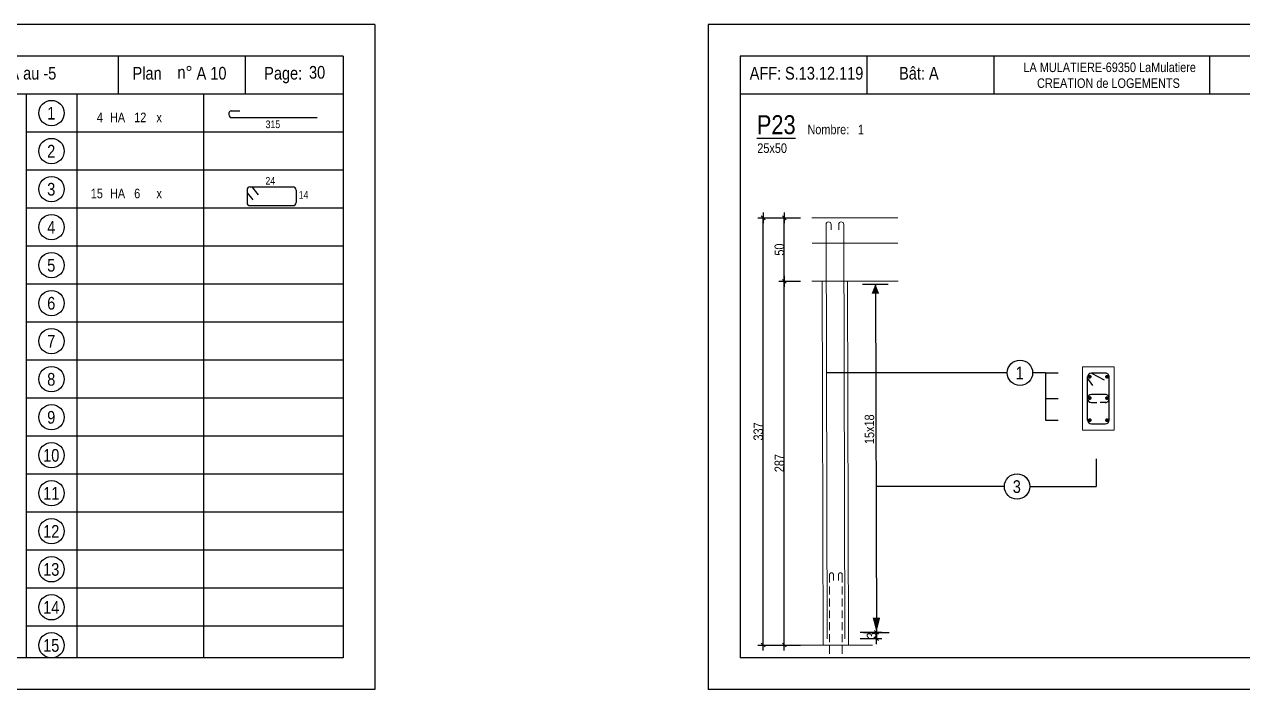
# Model space of a CAD drawing. Header units: metres. Extents: x -9927 to 45032, y -190416 to 12166.
# Drawn here: x 11392 to 13313, y -134272 to -133222 of the extents above; entities that cross this region are included whole.
import ezdxf
from ezdxf.enums import TextEntityAlignment as Align

# ---------------------------------------------------------------- set-up
doc = ezdxf.new("R2010")
doc.units = ezdxf.units.M
doc.header["$PDMODE"] = 65
doc.linetypes.add('CACHE2', pattern=[0.1875, 0.125, -0.0625])
for name, color, linetype in [('01_cote_gen', 4, 'Continuous'), ('01_fenetres', 171, 'Continuous'), ('01_linteaux', 3, 'Continuous'), ('01_sem', 42, 'Continuous'), ('01_texte', 230, 'Continuous'), ('AA_COTES', 2, 'Continuous')]:
    doc.layers.add(name, color=color, linetype=linetype)
doc.styles.add('STYLE2', font='ARIALN.TTF')
doc.dimstyles.new('JB25', dxfattribs={"dimscale": 0.1, "dimtxt": 150, "dimasz": 17, "dimexe": 0.1, "dimexo": 0.1, "dimgap": 0.09, "dimtad": 1, "dimdec": 1, "dimlfac": 0.5, "dimdsep": 46, "dimtxsty": 'STYLE2', "dimblk1": 'BOND_G', "dimblk2": 'BOND_D', "dimsah": 1, "dimcen": 1.5, "dimdle": 0.01, "dimse1": 1, "dimse2": 1, "dimclrd": 4, "dimclre": 2, "dimclrt": 5, "dimadec": 0, "dimazin": 0, "dimtfac": 2.333333, "dimtdec": 1, "dimtix": 1, "dimtmove": 2, "dimatfit": 3, "dimldrblk": 'BOND_G', "dimfxl": 1, "dimtolj": 1, "dimtzin": 0, "dimarcsym": 0})

# ---------------------------------------------------------------- blocks, each defined once
blk = doc.blocks.new('BOND_G')
at = {"layer": 'AA_COTES', "color": 0}
for p, q in [((0, -5), (0, 15)), ((5, 0), (-5, 0)), ((1.8, 1.8), (-1.8, -1.8))]:
    blk.add_line(p, q, dxfattribs=at)
blk = doc.blocks.new('BOND_D')
at = {"layer": 'AA_COTES', "color": 0}
for p, q in [((5, 0), (-5, 0)), ((-1.8, -1.8), (1.8, 1.8)), ((0, 5), (0, -15))]:
    blk.add_line(p, q, dxfattribs=at)
blk = doc.blocks.new('*D1159')
at = {"layer": '01_cote_gen', "color": 4, "linetype": 'Continuous', "lineweight": -2, "transparency": 16777216}
blk.add_line((12557.2, -134199.8), (12557.2, -133529.1), dxfattribs=at)
at = {"layer": 'DEFPOINTS', "color": 0, "linetype": 'Continuous', "lineweight": 0, "transparency": 16777216}
for p in [(12557.2, -133527.4), (12690.2, -133527.4), (12651.9, -134201.5)]:
    blk.add_point(p, dxfattribs=at)
at = {"layer": '01_cote_gen', "color": 4, "linetype": 'Continuous', "lineweight": -2, "transparency": 16777216, "xscale": 1.7, "yscale": 1.7, "zscale": 1.7}
for name, p, rotation in [('BOND_D', (12557.2, -133527.4), 90), ('BOND_G', (12557.2, -134201.5), 270)]:
    blk.add_blockref(name, p, dxfattribs=dict(at, rotation=rotation))
at = {"layer": '01_cote_gen', "color": 5, "linetype": 'Continuous', "lineweight": 0, "transparency": 16777216, "insert": (12549.5, -133864.4), "char_height": 15, "attachment_point": 5, "rotation": 90, "style": 'STYLE2'}
blk.add_mtext('\\A1;337', dxfattribs=at)
blk = doc.blocks.new('*D1160')
at = {"layer": '01_cote_gen', "color": 4, "linetype": 'Continuous', "lineweight": -2, "transparency": 16777216}
blk.add_line((12590.4, -133625.7), (12590.4, -133529.1), dxfattribs=at)
at = {"layer": 'DEFPOINTS', "color": 0, "linetype": 'Continuous', "lineweight": 0, "transparency": 16777216}
for p in [(12590.4, -133527.4), (12738.6, -133527.4), (12747.7, -133627.4)]:
    blk.add_point(p, dxfattribs=at)
at = {"layer": '01_cote_gen', "color": 4, "linetype": 'Continuous', "lineweight": -2, "transparency": 16777216, "xscale": 1.7, "yscale": 1.7, "zscale": 1.7}
for name, p, rotation in [('BOND_D', (12590.4, -133527.4), 90), ('BOND_G', (12590.4, -133627.4), 270)]:
    blk.add_blockref(name, p, dxfattribs=dict(at, rotation=rotation))
at = {"layer": '01_cote_gen', "color": 5, "linetype": 'Continuous', "lineweight": 0, "transparency": 16777216, "insert": (12582.7, -133577.4), "char_height": 15, "attachment_point": 5, "rotation": 90, "style": 'STYLE2'}
blk.add_mtext('\\A1;50', dxfattribs=at)
blk = doc.blocks.new('*D1161')
at = {"layer": '01_cote_gen', "color": 4, "linetype": 'Continuous', "lineweight": -2, "transparency": 16777216}
blk.add_line((12590.4, -134199.8), (12590.4, -133629.1), dxfattribs=at)
at = {"layer": 'DEFPOINTS', "color": 0, "linetype": 'Continuous', "lineweight": 0, "transparency": 16777216}
for p in [(12590.4, -133627.4), (12597.2, -133627.4), (12608.5, -134201.5)]:
    blk.add_point(p, dxfattribs=at)
at = {"layer": '01_cote_gen', "color": 4, "linetype": 'Continuous', "lineweight": -2, "transparency": 16777216, "xscale": 1.7, "yscale": 1.7, "zscale": 1.7}
for name, p, rotation in [('BOND_D', (12590.4, -133627.4), 90), ('BOND_G', (12590.4, -134201.5), 270)]:
    blk.add_blockref(name, p, dxfattribs=dict(at, rotation=rotation))
at = {"layer": '01_cote_gen', "color": 5, "linetype": 'Continuous', "lineweight": 0, "transparency": 16777216, "insert": (12582.7, -133914.4), "char_height": 15, "attachment_point": 5, "rotation": 90, "style": 'STYLE2'}
blk.add_mtext('\\A1;287', dxfattribs=at)
blk = doc.blocks.new('*D1162')
at = {"layer": '01_cote_gen', "color": 4, "linetype": 'Continuous', "lineweight": -2, "transparency": 16777216}
blk.add_line((12735.8, -134183.2), (12735.8, -134189.8), dxfattribs=at)
at = {"layer": 'DEFPOINTS', "color": 0, "linetype": 'Continuous', "lineweight": 0, "transparency": 16777216}
for p in [(12728.9, -134181.5), (12685.9, -134191.5), (12735.8, -134191.5)]:
    blk.add_point(p, dxfattribs=at)
at = {"layer": '01_cote_gen', "color": 4, "linetype": 'Continuous', "lineweight": -2, "transparency": 16777216, "xscale": 1.7, "yscale": 1.7, "zscale": 1.7}
for name, p, rotation in [('BOND_G', (12735.8, -134181.5), 90), ('BOND_D', (12735.8, -134191.5), 270)]:
    blk.add_blockref(name, p, dxfattribs=dict(at, rotation=rotation))
at = {"layer": '01_cote_gen', "color": 5, "linetype": 'Continuous', "lineweight": 0, "transparency": 16777216, "insert": (12728.1, -134186.5), "char_height": 15, "attachment_point": 5, "rotation": 90, "style": 'STYLE2'}
blk.add_mtext('\\A1;3', dxfattribs=at)

msp = doc.modelspace()

# ---------------------------------------------------------------- linework, layer by layer
at = {"layer": '01_cote_gen', "color": 2, "linetype": 'CACHE2', "lineweight": 0, "ltscale": 100}
for p, q in [((12661.88, -134090.48), (12661.88, -134220.05)), ((12667.88, -134090.48), (12667.88, -134099.46)), ((12675.88, -134090.48), (12675.88, -134099.46)), ((12681.88, -134090.48), (12681.88, -134219.2))]:
    msp.add_line(p, q, dxfattribs=at)
for centre in [(12664.88, -134090.48), (12678.88, -134090.48)]:
    msp.add_arc(centre, 3, 0, 180, dxfattribs=at)
at = {"layer": '01_fenetres', "ltscale": 30}
for p, q in [((11894.34, -133271.9), (10509.34, -133271.9)), ((11540.21, -133331.9), (11540.21, -133271.9)), ((11740.21, -133331.9), (11740.21, -133271.9)), ((11894.34, -133271.9), (11894.34, -134221.9)), ((12520.55, -133271.9), (12520.55, -134221.9)), ((12520.55, -133271.9), (12520.55, -134221.9)), ((12520.55, -133271.9), (12520.55, -134221.9)), ((13905.55, -133271.9), (12520.55, -133271.9)), ((12720.55, -133271.9), (12720.55, -133331.9)), ((12920.94, -133271.9), (12920.94, -133331.9)), ((13261.11, -133271.9), (13261.11, -133331.9)), ((11894.34, -133331.9), (10509.34, -133331.9)), ((13905.55, -133331.9), (12520.55, -133331.9)), ((11894.34, -134221.9), (10509.34, -134221.9)), ((13905.55, -134221.9), (12520.55, -134221.9))]:
    msp.add_line(p, q, dxfattribs=at)
at = {"layer": '01_linteaux', "linetype": 'Continuous'}
for p, q in [((11717.88, -133358.16), (11731.62, -133358.16)), ((11719.11, -133369.14), (11853.42, -133369.14)), ((11742.79, -133483.43), (11742.79, -133503.04)), ((11742.79, -133487.57), (11751.98, -133498.91)), ((11747.79, -133478.43), (11815.37, -133478.43)), ((11750.48, -133478.43), (11760.46, -133490.74)), ((11820.37, -133483.43), (11820.37, -133503.04)), ((11747.79, -133508.04), (11815.37, -133508.04))]:
    msp.add_line(p, q, dxfattribs=at)
for centre, start, end in [((11718.99, -133363.03), 102.77382, 192.77382), ((11719.11, -133364.14), 180, 270), ((11747.79, -133483.43), 90, 180), ((11815.37, -133483.43), 0, 90), ((11747.79, -133503.04), 180, 270), ((11815.37, -133503.04), 270, 0)]:
    msp.add_arc(centre, 5, start, end, dxfattribs=at)
at = {"layer": '01_sem', "color": 2, "lineweight": 0, "ltscale": 7}
for p, q in [((12650.24, -133527.41), (12633.81, -133527.41)), ((12769.42, -133527.41), (12650.24, -133527.41)), ((12656.24, -133537.67), (12657.88, -134191.48)), ((12664.24, -133537.67), (12664.24, -133546.08)), ((12676.24, -133537.67), (12676.24, -133546.08)), ((12684.24, -133537.67), (12685.88, -134191.48)), ((12769.42, -133567.41), (12634.54, -133567.41)), ((12650.24, -133627.41), (12633.81, -133627.41)), ((12650.24, -133627.41), (12651.88, -134201.48)), ((12770.15, -133627.41), (12650.24, -133627.41)), ((12769.42, -133627.41), (12650.24, -133627.41)), ((12690.24, -133627.41), (12691.88, -134201.48)), ((13060.86, -133862.36), (13060.86, -133762.36)), ((13110.86, -133762.36), (13060.86, -133762.36)), ((13060.86, -133862.36), (13060.86, -133762.36)), ((13110.86, -133762.36), (13060.86, -133762.36)), ((13110.86, -133862.36), (13110.86, -133762.36)), ((13060.86, -133862.36), (13110.86, -133862.36)), ((13060.86, -133862.36), (13110.86, -133862.36)), ((12729.43, -134201.48), (12596.15, -134201.48))]:
    msp.add_line(p, q, dxfattribs=at)
for centre in [(12660.24, -133537.67), (12680.24, -133537.67)]:
    msp.add_arc(centre, 4, 0, 180, dxfattribs=at)
at = {"layer": '01_texte', "ltscale": 30}
for p, q in [((11944.34, -133221.9), (10459.34, -133221.9)), ((11944.34, -133221.9), (11944.34, -134271.9)), ((11944.34, -133221.9), (11944.34, -134271.9)), ((13955.55, -133221.9), (12470.55, -133221.9)), ((12470.55, -133221.9), (12470.55, -134271.9)), ((11394.34, -133331.9), (11394.34, -134221.9)), ((11474.34, -133331.9), (11474.34, -134221.9)), ((11674.34, -133331.9), (11674.34, -134221.9)), ((11894.34, -133391.9), (11394.34, -133391.9)), ((11894.34, -133451.9), (11394.34, -133451.9)), ((11894.34, -133511.9), (11394.34, -133511.9)), ((11894.34, -133571.9), (11394.34, -133571.9)), ((11894.34, -133631.9), (11394.34, -133631.9)), ((12713.98, -133631.72), (12754.29, -133631.72)), ((12734.14, -133631.72), (12735.77, -134188.36)), ((11894.34, -133691.9), (11394.34, -133691.9)), ((11894.34, -133751.9), (11394.34, -133751.9)), ((13068.86, -133846.36), (13068.86, -133778.36)), ((13068.86, -133780.91), (13076.86, -133791.64)), ((13096.86, -133772.36), (13074.86, -133772.36)), ((13074.86, -133772.36), (13094.86, -133783.09)), ((13102.86, -133846.36), (13102.86, -133778.36)), ((11894.34, -133811.9), (11394.34, -133811.9)), ((13096.86, -133806.01), (13074.86, -133806.01)), ((13074.86, -133818.72), (13083.64, -133818.72)), ((13097.69, -133818.72), (13088.91, -133818.72)), ((13074.86, -133852.36), (13096.86, -133852.36)), ((11894.34, -133871.9), (11394.34, -133871.9)), ((11894.34, -133931.9), (11394.34, -133931.9)), ((11894.34, -133991.9), (11394.34, -133991.9)), ((11894.34, -134051.9), (11394.34, -134051.9)), ((11894.34, -134111.9), (11394.34, -134111.9)), ((11894.34, -134171.9), (11394.34, -134171.9)), ((12715.61, -134181.48), (12755.92, -134181.48)), ((11944.34, -134271.9), (10459.34, -134271.9)), ((13955.55, -134271.9), (12470.55, -134271.9))]:
    msp.add_line(p, q, dxfattribs=at)
at = {"layer": '01_texte'}
for p, q in [((12942.17, -133771.87), (12656.97, -133771.87)), ((13002.64, -133771.87), (12982.17, -133771.87)), ((13002.64, -133771.87), (13002.64, -133846.85)), ((13002.64, -133771.87), (13022.65, -133771.87)), ((13002.64, -133812.57), (13022.65, -133812.57)), ((13002.64, -133846.85), (13022.65, -133846.85)), ((13082.52, -133907.85), (13082.52, -133951.28)), ((12937.6, -133951.28), (12735.77, -133951.28)), ((12977.6, -133951.28), (13082.52, -133951.28))]:
    msp.add_line(p, q, dxfattribs=at)
at = {"layer": '01_texte', "ltscale": 30, "const_width": 3, "flags": 128}
for points in [[(13073.79, -133778.06, -1), (13070.79, -133778.06, -1)], [(13097.92, -133778.06, 1), (13100.92, -133778.06, 1)], [(13073.79, -133811.71, -1), (13070.79, -133811.71, -1)], [(13097.92, -133811.71, 1), (13100.92, -133811.71, 1)], [(13073.79, -133846.66, 1), (13070.79, -133846.66, 1)], [(13097.92, -133846.66, -1), (13100.92, -133846.66, -1)]]:
    msp.add_lwpolyline(points, format="xyb", close=True, dxfattribs=at)
at = {"layer": '01_texte'}
for centre in [(11434.34, -133361.9), (11434.34, -133421.9), (11434.34, -133481.9), (11434.34, -133541.9), (11434.34, -133601.9), (11434.34, -133661.9), (11434.34, -133721.9), (11434.34, -133781.9), (12962.17, -133771.87), (11434.34, -133841.9), (11434.34, -133901.9), (12957.6, -133951.28), (11434.34, -133961.9), (11434.34, -134021.9), (11434.34, -134081.9), (11434.34, -134141.9), (11434.34, -134201.9)]:
    msp.add_circle(centre, 20, dxfattribs=at)
at = {"layer": '01_texte', "ltscale": 30}
for centre, start, end in [((13074.86, -133778.36), 90.00091, 180), ((13096.86, -133778.36), 0, 90.00091), ((13074.86, -133812.01), 90.00091, 180), ((13074.86, -133812.72), 180, 269.99909), ((13096.86, -133812.01), 0, 90.00091), ((13096.86, -133812.72), 269.99909, 0), ((13074.86, -133846.36), 180, 270), ((13096.86, -133846.36), 270, 0)]:
    msp.add_arc(centre, 6, start, end, dxfattribs=at)
for points in [[(12734.14, -133631.72), (12728.23, -133646.79), (12734.14, -133646.79)], [(12734.14, -133631.72), (12740.04, -133646.79), (12734.14, -133646.79)], [(12735.77, -134181.48), (12729.87, -134158.41), (12735.77, -134158.41)], [(12735.77, -134181.48), (12741.67, -134158.41), (12735.77, -134158.41)]]:
    msp.add_solid(points, dxfattribs=at)

# ---------------------------------------------------------------- texts
at = {"layer": '01_texte', "style": 'STYLE2'}
for s, height, p in [('LA MULATIERE-69350 LaMulatiere', 15, (12967.64, -133297.19)), ('BA au -5', 20, (11352.73, -133309.05)), ('Plan', 20, (11562.25, -133309.05)), ('n%%D', 20, (11632.94, -133307.61)), ('A 10', 20, (11663.28, -133309.05)), ('Page:', 20, (11769.92, -133309.05)), ('30', 20, (11840.6, -133307.61)), ('AFF:', 20, (12535.84, -133309.05)), ('S.13.12.119', 20, (12591.51, -133309.05)), ('Bât: A', 20, (12771.48, -133309.05)), ('CREATION de LOGEMENTS', 15, (12989.12, -133322.19)), ('HA', 15, (11526.63, -133376.31)), ('12', 15, (11564.8, -133376.31)), ('315', 12, (11772.17, -133385.64)), ('%%UP23', 30, (12547.12, -133395.29)), ('Nombre:', 15, (12626.94, -133395.29)), ('1', 15, (12706.56, -133395.29)), ('25x50', 15, (12547.81, -133424.79)), ('24', 12, (11771.85, -133474.88)), ('HA', 15, (11526.63, -133496.31)), ('6', 15, (11564.8, -133496.31)), ('14', 12, (11824.36, -133497.09))]:
    msp.add_text(s, height=height, dxfattribs=at).set_placement(p)
for s, p in [('1', (11433.93, -133362.13)), ('2', (11433.93, -133422.13)), ('3', (11433.93, -133482.13)), ('4', (11433.93, -133542.13)), ('5', (11433.93, -133602.13)), ('6', (11433.93, -133662.13)), ('7', (11433.93, -133722.13)), ('1', (12961.76, -133772.1)), ('8', (11433.93, -133782.13)), ('9', (11433.93, -133842.13)), ('10', (11433.93, -133902.13)), ('11', (11433.93, -133962.13)), ('3', (12957.2, -133951.5)), ('12', (11433.93, -134022.13)), ('13', (11433.93, -134082.13)), ('14', (11433.93, -134142.13)), ('15', (11433.93, -134202.13))]:
    msp.add_text(s, height=20, dxfattribs=at).set_placement(p, align=Align.MIDDLE_CENTER)
for s, p in [('4', (11515.43, -133376.31)), ('15', (11515.43, -133496.31))]:
    msp.add_text(s, height=15, dxfattribs=at).set_placement(p, align=Align.RIGHT)
for p in [(11604.21, -133376.31), (11604.21, -133496.31)]:
    msp.add_text('x', height=15, dxfattribs=at).set_placement(p, align=Align.CENTER)
msp.add_text('15x18', height=15, rotation=90, dxfattribs=at).set_placement((12732.16, -133884.35))

# ---------------------------------------------------------------- dimensions: what is measured, and where the dimension line sits
at = {"layer": '01_cote_gen', "linetype": 'Continuous', "lineweight": 0}
for base, p1, p2, picture, middle in [((12557.2, -133527.41), (12651.88, -134201.48), (12690.24, -133527.41), '*D1159', (12549.54, -133864.45)), ((12590.38, -133527.41), (12747.66, -133627.41), (12738.6, -133527.41), '*D1160', (12582.71, -133577.41)), ((12590.38, -133627.41), (12608.5, -134201.48), (12597.25, -133627.41), '*D1161', (12582.71, -133914.45))]:
    dim = msp.add_linear_dim(base=base, p1=p1, p2=p2, angle=90, dimstyle='JB25', dxfattribs=at)
    dim.commit()
    dim.dimension.update_dxf_attribs({"geometry": picture, "text_midpoint": middle})
dim = msp.add_linear_dim(base=(12735.77, -134191.48), p1=(12728.94, -134181.48), p2=(12685.88, -134191.48), angle=90, text='3', dimstyle='JB25', dxfattribs=at)
dim.commit()
dim.dimension.update_dxf_attribs({"geometry": '*D1162', "text_midpoint": (12728.1, -134186.48)})

doc.saveas('drawing.dxf')
